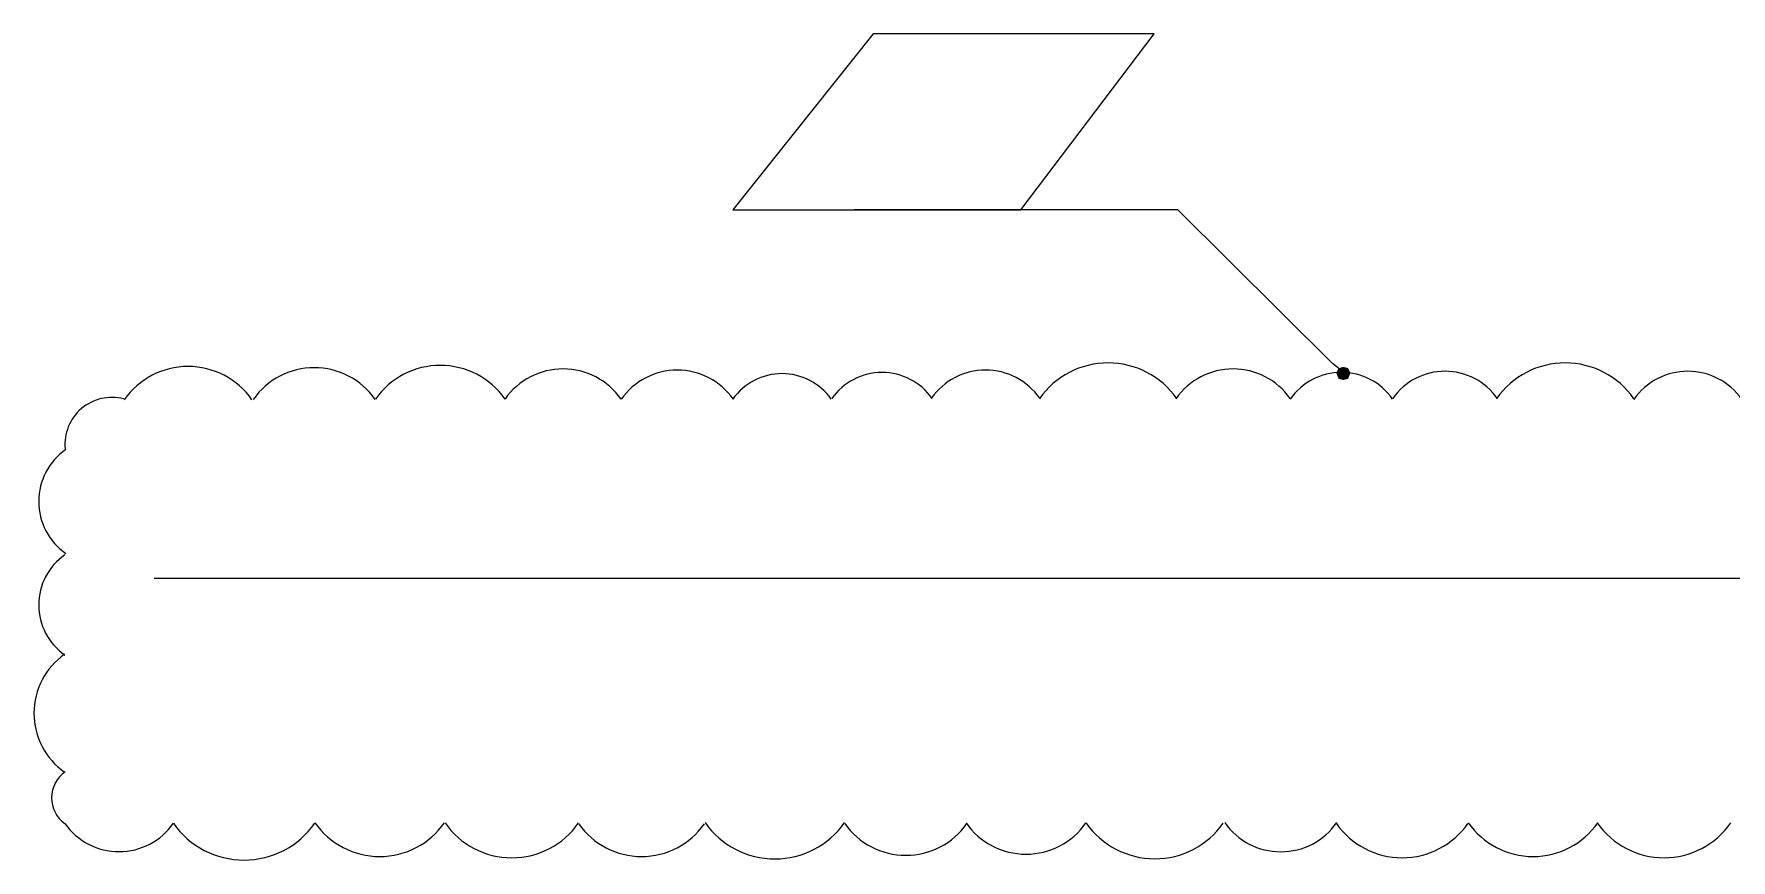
# Model space of a CAD drawing. Header units: millimetres. Extents: x -356862 to 418287, y 0 to 839748.
# Drawn here: x 313372 to 316390, y 784654 to 786124 of the extents above; entities that cross this region are included whole.
import ezdxf

# ---------------------------------------------------------------- set-up
doc = ezdxf.new("R2010")
doc.units = ezdxf.units.MM
doc.layers.add('PDF _Геометрия', color=7, linetype='Continuous', true_color=0xbababa)
doc.layers.add('PDF _Сплошная заливка', color=7, linetype='Continuous', true_color=0xf50000)

msp = doc.modelspace()

# ---------------------------------------------------------------- linework, layer by layer
at = {"layer": 'PDF _Геометрия', "color": 1, "lineweight": 20}
msp.add_lwpolyline([(314614.6518, 785811.0707), (315126.9501, 785811.0707), (315364.0469, 786124.3772), (314864.4501, 786124.3772)], close=True, dxfattribs=at)
msp.add_lwpolyline([(315692.1719, 785529.5183), (315681.5872, 785537.9861), (315406.3856, 785811.0707), (315156.5872, 785811.0707), (314830.5792, 785811.0707)], dxfattribs=at)
for points in [[(314615.7116, 785474.1635, 0.52053993), (314416.2969, 785474.1635, 0.520539899), (314209.595, 785474.4751, 0.520540086), (313979.4035, 785474.5075)], [(313427.4318, 784810.9509, 0.520539953), (313426.8819, 784718.7768, 0.520540103), (313619.6906, 784719.3031, 0.520540022), (313871.1265, 784719.3031)], [(315029.6482, 784719.9587, 0.520539929), (315242.9352, 784719.9587, 0.520539882), (315487.18, 784719.6147)]]:
    msp.add_lwpolyline(points, format="xyb", dxfattribs=at)
at = {"layer": 'PDF _Геометрия', "color": 251, "lineweight": 20, "true_color": 0x545454}
msp.add_lwpolyline([(319216.8695, 785150.5869), (319191.4663, 785150.5869), (317597.4138, 785154.8207), (317504.2687, 785154.8207), (313585.8211, 785154.8207)], dxfattribs=at)
at = {"layer": 'PDF _Геометрия', "color": 1, "lineweight": 20}
for centre, radius, start, end in [((313645.9085, 785393.7566), 138.6593, 35.0024444, 144.9975556), ((315282.3662, 785389.5206), 149.244, 35.0024495, 144.9975505), ((316095.3025, 785389.5206), 149.244, 35.0024495, 144.9975505), ((313870.3129, 785397.9905), 132.3085, 35.002449, 144.997551), ((314702.3021, 785412.8091), 106.9052, 35.0024332, 144.9975668), ((314880.132, 785412.8091), 109.0222, 35.0024326, 144.9975674), ((315064.3129, 785408.5752), 117.4899, 35.0024296, 144.9975704), ((315504.6535, 785404.3413), 123.8407, 35.0024297, 144.9975703), ((315697.3025, 785410.6921), 111.1391, 35.0024452, 144.9975548), ((315881.4834, 785410.6921), 113.2561, 35.0024527, 144.9975473), ((316313.3557, 785406.4583), 117.4899, 35.0024296, 144.9975704), ((313510.419, 785393.7566), 83.619, 75.4321352, 185.4327336), ((313493.483, 785292.1394), 113.2561, 125.0024527, 234.9975473), ((313489.2488, 785107.9574), 109.0222, 125.0024326, 234.9975674), ((313499.8341, 784915.3077), 128.0746, 125.0024453, 234.9975547), ((313986.7489, 784800.9888), 140.7762, 215.0024312, 324.9975688), ((314221.7384, 784803.1058), 145.0101, 215.0024492, 324.9975508), ((314452.4938, 784796.755), 136.5424, 215.0024432, 324.9975568), ((314689.6003, 784807.3397), 151.3609, 215.0024391, 324.9975609), ((314922.4726, 784794.6381), 132.3085, 215.002449, 324.997551), ((315589.3345, 784790.4042), 121.7238, 215.0024452, 324.9975548), ((315805.2705, 784800.9889), 142.8931, 215.0024458, 324.9975542), ((316038.1428, 784800.9888), 140.7762, 215.0024312, 324.9975688), ((316271.0154, 784803.1058), 145.0101, 215.0024492, 324.9975508)]:
    msp.add_arc(centre, radius, start, end, dxfattribs=at)
at = {"layer": 'PDF _Сплошная заливка', "color": 1, "transparency": 33554559}
for points in [[(315700.6397, 785531.6353), (315692.1719, 785529.5183), (315700.6397, 785521.0506)], [(315700.6397, 785521.0506), (315709.1074, 785529.5183), (315700.6397, 785531.6353)], [(315692.1719, 785529.5183), (315700.6397, 785521.0506), (315687.938, 785521.0506)], [(315700.6397, 785521.0506), (315687.938, 785521.0506), (315692.1719, 785510.4659)], [(315692.1719, 785510.4659), (315700.6397, 785508.349), (315700.6397, 785521.0506)], [(315713.3413, 785521.0506), (315700.6397, 785521.0506), (315709.1074, 785529.5183)], [(315709.1074, 785510.4659), (315713.3413, 785521.0506), (315700.6397, 785521.0506)], [(315700.6397, 785508.349), (315700.6397, 785521.0506), (315709.1074, 785510.4659)]]:
    msp.add_solid(points, dxfattribs=at)

doc.saveas('drawing.dxf')
